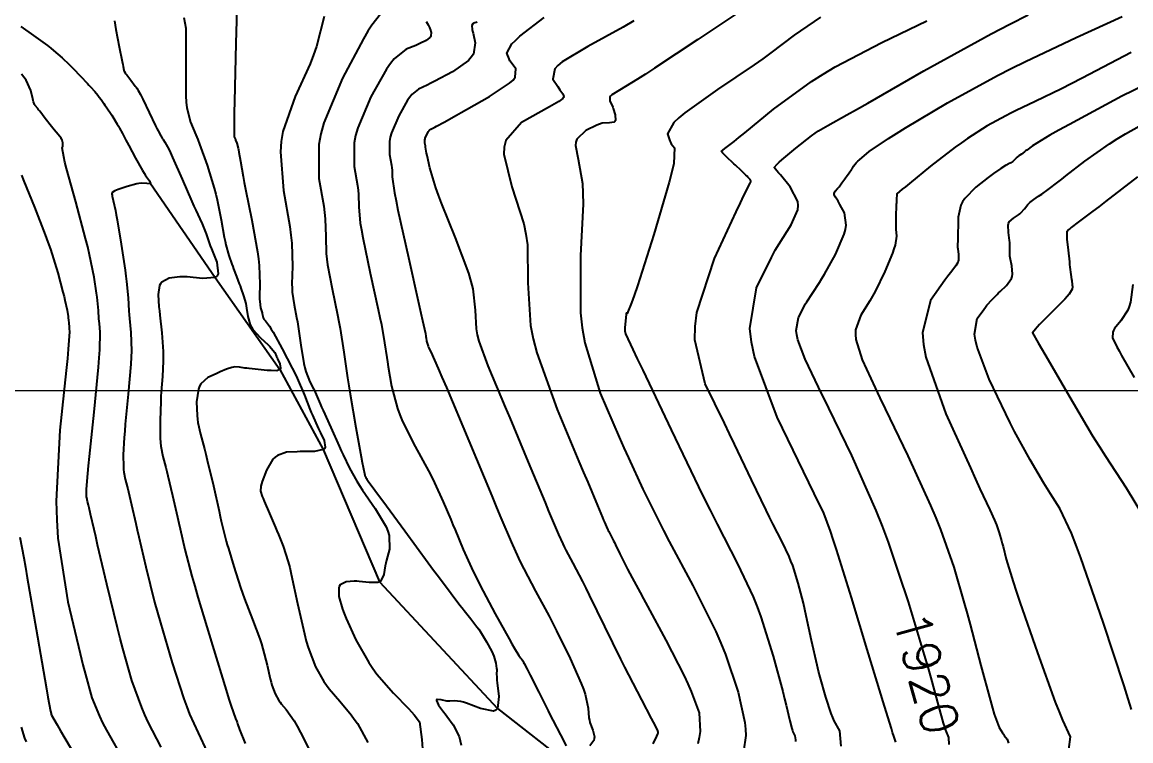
# Model space of a CAD drawing. Header units: metres. Extents: x 837475 to 838479, y 1189012 to 1191015.
# Drawn here: x 838137.1 to 838252.5, y 1189577.4 to 1189652.2 of the extents above; entities that cross this region are included whole.
import ezdxf

# ---------------------------------------------------------------- set-up
doc = ezdxf.new("R2010")
doc.units = ezdxf.units.M
doc.header["$LTSCALE"] = 0.3
doc.layers.add('COORD', color=7, linetype='Continuous', lineweight=20)
for name, color, linetype in [('COTAS 10', 1, 'Continuous'), ('COTAS INT', 252, 'Continuous'), ('DRENAJE', 5, 'Continuous')]:
    doc.layers.add(name, color=color, linetype=linetype)
doc.styles.get("Standard").update_dxf_attribs({"font": 'simplex.shx'})

msp = doc.modelspace()

# ---------------------------------------------------------------- linework, layer by layer
at = {"layer": 'COORD'}
msp.add_line((837476.51, 1189613.87), (838476.51, 1189613.87), dxfattribs=at)
at = {"layer": 'COTAS 10'}
for points in [[(838168.57, 1189652.78), (838167.77, 1189649.68), (838167.46, 1189648.79), (838167.11, 1189647.88), (838165.55, 1189644.48), (838164.27, 1189640.84), (838164.09, 1189639.79), (838164, 1189638.71), (838164.33, 1189634.67), (838164.99, 1189630.93), (838165.1, 1189630.04), (838165.19, 1189629.22), (838165.26, 1189626.79), (838165.21, 1189624.97), (838165.22, 1189624.52), (838165.24, 1189624.1), (838165.43, 1189622.8), (838165.69, 1189621.46), (838165.77, 1189621.02), (838165.84, 1189620.54), (838166.13, 1189618.58), (838166.46, 1189616.67), (838166.56, 1189616.24), (838166.66, 1189615.85), (838167.07, 1189614.77), (838167.46, 1189614.04), (838167.55, 1189613.87), (838167.62, 1189613.71), (838167.84, 1189613.22), (838168.15, 1189612.48), (838168.29, 1189612.15), (838168.46, 1189611.78), (838169.24, 1189610.01), (838170.11, 1189608.08), (838170.33, 1189607.61), (838170.53, 1189607.17), (838171.2, 1189605.8), (838171.97, 1189604.43), (838172.25, 1189603.99), (838172.55, 1189603.52), (838173.87, 1189601.61), (838175, 1189599.7), (838175.19, 1189599.22), (838175.32, 1189598.78), (838175.34, 1189597.37), (838175.05, 1189596.21), (838174.98, 1189595.92), (838174.92, 1189595.63), (838174.77, 1189594.71), (838174.47, 1189594.08), (838174.32, 1189593.97), (838174.14, 1189593.9), (838173.24, 1189593.89), (838172.21, 1189594.01), (838171.95, 1189594.02), (838171.69, 1189594.03), (838170.84, 1189593.95), (838170.23, 1189593.64), (838170.13, 1189593.49), (838170.07, 1189593.31), (838170.07, 1189592.45), (838170.47, 1189591.13), (838170.65, 1189590.67), (838170.86, 1189590.16), (838171.86, 1189587.94), (838173.19, 1189585.57), (838173.61, 1189584.95), (838174.04, 1189584.36), (838175.78, 1189582.37), (838177.33, 1189580.78), (838177.65, 1189580.44), (838177.91, 1189580.14), (838178.47, 1189579.39), (838178.71, 1189577.56), (838178.78, 1189576.58)], [(838233.61, 1189577.04), (838233.57, 1189577.75), (838233.24, 1189578.53), (838233.14, 1189578.86), (838233.02, 1189579.25), (838232.53, 1189581.04), (838231.72, 1189583.99), (838231.4, 1189585.1), (838231.04, 1189586.34), (838229.37, 1189591.87), (838228.4, 1189594.76), (838227.28, 1189598.08), (838226.65, 1189599.75), (838226, 1189601.39), (838223.45, 1189607.12), (838221.06, 1189612.04), (838220.01, 1189614.21), (838218.61, 1189617.12), (838217.83, 1189619.16), (838217.73, 1189619.65), (838217.68, 1189620.1), (838217.9, 1189621.48), (838218.46, 1189622.56), (838218.61, 1189622.84), (838218.77, 1189623.11), (838219.37, 1189624), (838220.1, 1189625.11), (838220.35, 1189625.53), (838220.62, 1189625.99), (838221.76, 1189628.04), (838222.67, 1189630.14), (838222.8, 1189630.63), (838222.88, 1189631.07), (838222.7, 1189632.36), (838222.23, 1189633.23), (838222.12, 1189633.42), (838222.03, 1189633.58), (838221.75, 1189633.99), (838221.61, 1189634.23), (838221.61, 1189634.3), (838221.61, 1189634.37), (838221.74, 1189634.6), (838221.98, 1189634.88), (838222.05, 1189634.97), (838222.13, 1189635.07), (838222.42, 1189635.48), (838222.73, 1189635.91), (838222.82, 1189636.02), (838222.9, 1189636.14), (838223.2, 1189636.52), (838223.44, 1189636.86), (838223.49, 1189636.94), (838223.54, 1189637.01), (838223.64, 1189637.23), (838223.92, 1189637.57), (838224.08, 1189637.72), (838224.28, 1189637.89), (838225.28, 1189638.73), (838227.28, 1189640.11), (838228.11, 1189640.63), (838229.05, 1189641.21), (838233.43, 1189643.79), (838238.61, 1189646.64), (838240.06, 1189647.39), (838241.52, 1189648.12), (838246.82, 1189650.61), (838251.61, 1189652.78)], [(838200.77, 1189652.33), (838199.66, 1189651.68), (838195.98, 1189649.66), (838193.33, 1189648.08), (838192.88, 1189647.7), (838192.55, 1189647.35), (838192.34, 1189646.28), (838192.86, 1189645.5), (838192.98, 1189645.32), (838193.09, 1189645.17), (838193.41, 1189644.75), (838193.5, 1189644.45), (838193.46, 1189644.36), (838193.4, 1189644.27), (838192.96, 1189643.94), (838192, 1189643.39), (838189.09, 1189641.75), (838187.47, 1189639.89), (838187.3, 1189639.21), (838187.25, 1189638.45), (838188.09, 1189635.08), (838189.34, 1189631.21), (838189.55, 1189630.13), (838189.7, 1189629.04), (838189.76, 1189625.08), (838190.03, 1189620.64), (838190.31, 1189619.24), (838190.68, 1189617.78), (838192.79, 1189611.89), (838195.07, 1189606.49), (838195.56, 1189605.33), (838195.99, 1189604.32), (838197.01, 1189601.89), (838197.53, 1189600.65), (838197.64, 1189600.39), (838197.73, 1189600.17), (838197.94, 1189599.68), (838198.07, 1189599.39), (838198.12, 1189599.29), (838198.17, 1189599.2), (838198.38, 1189598.8), (838198.67, 1189598.24), (838198.77, 1189598.04), (838198.88, 1189597.82), (838199.34, 1189596.87), (838199.85, 1189595.83), (838199.99, 1189595.56), (838200.12, 1189595.29), (838200.61, 1189594.37), (838201.43, 1189592.84), (838201.79, 1189592.18), (838202.19, 1189591.43), (838204.1, 1189587.9), (838206.01, 1189584.2), (838206.41, 1189583.34), (838206.76, 1189582.56), (838207.58, 1189580.35), (838207.69, 1189578.38), (838207.59, 1189577.75), (838207.44, 1189577.09)], [(838151.6, 1189576.76), (838150.23, 1189579.37), (838149.89, 1189580.12), (838149.57, 1189580.88), (838148.56, 1189583.71), (838147.62, 1189587.01), (838147.34, 1189588.07), (838147.05, 1189589.18), (838145.95, 1189593.71), (838144.99, 1189597.82), (838144.79, 1189598.67), (838144.62, 1189599.4), (838144.26, 1189600.99), (838144.1, 1189601.66), (838144.06, 1189601.81), (838144.03, 1189601.95), (838143.92, 1189602.33), (838143.86, 1189602.7), (838143.84, 1189602.82), (838143.84, 1189602.97), (838143.83, 1189603.59), (838143.96, 1189605.24), (838144.03, 1189606.04), (838144.13, 1189606.99), (838144.62, 1189611.62), (838145.08, 1189616.29), (838145.16, 1189617.26), (838145.22, 1189618.1), (838145.26, 1189619.94), (838145.17, 1189620.85), (838145.14, 1189621.09), (838145.12, 1189621.34), (838145.07, 1189622.2), (838144.97, 1189623.24), (838144.93, 1189623.6), (838144.88, 1189623.99), (838144.62, 1189625.66), (838144.15, 1189627.99), (838143.95, 1189628.81), (838143.73, 1189629.7), (838142.71, 1189633.5), (838141.76, 1189636.97), (838141.59, 1189637.64), (838141.46, 1189638.19), (838141.29, 1189639.12), (838141.36, 1189639.28), (838141.37, 1189639.33), (838141.38, 1189639.39), (838141.38, 1189639.64), (838141.29, 1189639.93), (838141.24, 1189640.02), (838141.19, 1189640.12), (838140.89, 1189640.5), (838140.47, 1189641), (838140.33, 1189641.17), (838140.18, 1189641.36), (838139.54, 1189642.18), (838138.97, 1189642.93), (838138.85, 1189643.08), (838138.76, 1189643.21), (838138.5, 1189643.53), (838138.47, 1189643.57), (838138.42, 1189643.65), (838138.33, 1189643.92), (838138.29, 1189644.06), (838138.25, 1189644.23), (838138.04, 1189645.08), (838137.55, 1189646.17), (838137.32, 1189646.48), (838137.06, 1189646.8)], [(838252.69, 1189624.92), (838252.46, 1189623.05), (838252.34, 1189622.62), (838252.2, 1189622.23), (838251.47, 1189621.11), (838250.8, 1189620.31), (838250.69, 1189620.12), (838250.61, 1189619.93), (838250.58, 1189619.36), (838251.05, 1189618.42), (838251.27, 1189618.01), (838251.54, 1189617.53), (838252.85, 1189615.24)]]:
    msp.add_lwpolyline(points, dxfattribs=at)
at = {"layer": 'COTAS INT'}
for points in [[(838159.55, 1189655.99), (838159.38, 1189649.99), (838159.22, 1189643.96), (838159.2, 1189642.79), (838159.19, 1189641.85), (838159.21, 1189640.26), (838159.29, 1189640.07), (838159.32, 1189640), (838159.34, 1189639.93), (838159.46, 1189639.6), (838159.6, 1189639.09), (838159.64, 1189638.9), (838159.68, 1189638.69), (838159.84, 1189637.74), (838160.12, 1189636.14), (838160.24, 1189635.51), (838160.38, 1189634.81), (838161.02, 1189631.6), (838161.61, 1189628.31), (838161.72, 1189627.56), (838161.8, 1189626.87), (838161.87, 1189624.95), (838161.83, 1189623.66), (838161.83, 1189623.38), (838161.85, 1189623.13), (838161.95, 1189622.47), (838162.08, 1189622.06), (838162.1, 1189621.97), (838162.12, 1189621.88), (838162.17, 1189621.62), (838162.22, 1189621.42), (838162.26, 1189621.37), (838162.29, 1189621.31), (838162.47, 1189621.12), (838162.87, 1189620.56), (838163.04, 1189620.27), (838163.24, 1189619.93), (838164.2, 1189618.21), (838165.24, 1189616.21), (838165.5, 1189615.68), (838165.74, 1189615.16), (838166.5, 1189613.4), (838167.08, 1189611.93), (838167.22, 1189611.6), (838167.34, 1189611.3), (838167.68, 1189610.5), (838167.97, 1189609.87), (838168.06, 1189609.67), (838168.16, 1189609.47), (838168.56, 1189608.66), (838168.67, 1189607.96), (838168.58, 1189607.82), (838168.45, 1189607.72), (838167.56, 1189607.54), (838166.38, 1189607.52), (838166.06, 1189607.51), (838165.75, 1189607.5), (838164.65, 1189607.45), (838163.69, 1189607.12), (838163.45, 1189606.94), (838163.23, 1189606.72), (838162.57, 1189605.59), (838162.12, 1189604.41), (838162.04, 1189604.15), (838161.98, 1189603.93), (838161.92, 1189603.41), (838162.11, 1189602.86), (838162.2, 1189602.63), (838162.31, 1189602.36), (838162.86, 1189601.08), (838163.49, 1189599.63), (838163.65, 1189599.26), (838163.8, 1189598.89), (838164.3, 1189597.67), (838164.82, 1189596.06), (838164.97, 1189595.45), (838165.14, 1189594.76), (838165.79, 1189591.7), (838166.5, 1189588.54), (838166.7, 1189587.8), (838166.91, 1189587.12), (838167.66, 1189585.13), (838168.52, 1189583.6), (838168.79, 1189583.2), (838169.07, 1189582.82), (838170.2, 1189581.53), (838171.38, 1189580.14), (838171.69, 1189579.69), (838172.01, 1189579.21), (838173.1, 1189577.23)], [(838153.97, 1189652.69), (838154.15, 1189651.58), (838154.17, 1189651.06), (838154.18, 1189650.46), (838154.15, 1189647.55), (838154.17, 1189644.54), (838154.21, 1189643.88), (838154.28, 1189643.29), (838154.66, 1189641.78), (838155.22, 1189640.47), (838155.41, 1189640), (838155.6, 1189639.5), (838156.38, 1189637.31), (838157.12, 1189634.93), (838157.29, 1189634.31), (838157.44, 1189633.7), (838157.85, 1189631.62), (838158.16, 1189629.84), (838158.25, 1189629.42), (838158.33, 1189629.04), (838158.64, 1189627.91), (838158.95, 1189627.01), (838159.04, 1189626.78), (838159.12, 1189626.54), (838159.43, 1189625.74), (838159.73, 1189624.97), (838159.81, 1189624.75), (838159.89, 1189624.53), (838160.16, 1189623.73), (838160.4, 1189622.92), (838160.45, 1189622.68), (838160.49, 1189622.45), (838160.6, 1189621.57), (838160.85, 1189620.69), (838160.98, 1189620.45), (838161.14, 1189620.21), (838161.93, 1189619.36), (838162.74, 1189618.61), (838162.91, 1189618.44), (838163.06, 1189618.28), (838163.41, 1189617.82), (838163.61, 1189617.42), (838163.66, 1189617.3), (838163.72, 1189617.17), (838163.94, 1189616.66), (838164.02, 1189616.21), (838164, 1189616.13), (838163.95, 1189616.05), (838163.63, 1189615.93), (838163.05, 1189615.94), (838162.85, 1189615.95), (838162.63, 1189615.97), (838161.69, 1189616.05), (838160.74, 1189616.16), (838160.52, 1189616.19), (838160.32, 1189616.21), (838159.74, 1189616.31), (838159.25, 1189616.33), (838159.11, 1189616.31), (838158.96, 1189616.28), (838158.38, 1189616.1), (838157.72, 1189615.81), (838157.52, 1189615.71), (838157.31, 1189615.61), (838156.47, 1189615.21), (838155.74, 1189614.56), (838155.6, 1189614.31), (838155.48, 1189614.02), (838155.29, 1189612.71), (838155.33, 1189611.26), (838155.37, 1189610.89), (838155.42, 1189610.53), (838155.7, 1189609.32), (838156.11, 1189607.81), (838156.25, 1189607.25), (838156.4, 1189606.64), (838157.03, 1189603.94), (838157.62, 1189601.33), (838157.74, 1189600.77), (838157.85, 1189600.29), (838158.11, 1189599.16), (838158.37, 1189598.2), (838158.47, 1189597.83), (838158.59, 1189597.42), (838159.16, 1189595.55), (838159.86, 1189593.39), (838160.07, 1189592.8), (838160.28, 1189592.2), (838161.11, 1189590.06), (838161.87, 1189588.02), (838162.04, 1189587.5), (838162.19, 1189586.99), (838162.62, 1189585.29), (838162.94, 1189583.86), (838163.03, 1189583.53), (838163.12, 1189583.22), (838163.46, 1189582.32), (838163.85, 1189581.63), (838163.97, 1189581.45), (838164.1, 1189581.27), (838164.61, 1189580.69), (838165.42, 1189579.5), (838165.74, 1189578.94), (838166.1, 1189578.28), (838167.73, 1189575.08)], [(838174.43, 1189653.04), (838173.51, 1189651.9), (838173.11, 1189651.25), (838172.65, 1189650.46), (838170.47, 1189646.39), (838168.53, 1189641.74), (838168.21, 1189640.58), (838167.99, 1189639.47), (838168.01, 1189635.92), (838168.51, 1189633.05), (838168.6, 1189632.38), (838168.67, 1189631.75), (838168.72, 1189629.9), (838168.76, 1189628.13), (838168.82, 1189627.55), (838168.91, 1189626.95), (838169.39, 1189624.44), (838169.95, 1189621.75), (838170.09, 1189621.03), (838170.22, 1189620.32), (838170.6, 1189617.85), (838171, 1189615.18), (838171.13, 1189614.35), (838171.27, 1189613.48), (838171.86, 1189610.01), (838172.4, 1189606.98), (838172.51, 1189606.39), (838172.6, 1189605.91), (838172.78, 1189605.06), (838172.84, 1189604.94), (838172.85, 1189604.91), (838172.86, 1189604.88), (838172.89, 1189604.82), (838172.95, 1189604.73), (838172.97, 1189604.7), (838173, 1189604.65), (838173.15, 1189604.45), (838173.84, 1189603.5), (838174.21, 1189602.99), (838174.66, 1189602.38), (838176.95, 1189599.26), (838179.39, 1189595.94), (838179.94, 1189595.19), (838180.44, 1189594.52), (838181.78, 1189592.74), (838182.69, 1189591.55), (838182.92, 1189591.26), (838183.14, 1189590.99), (838183.83, 1189590.12), (838184.46, 1189589.29), (838184.64, 1189589.04), (838184.81, 1189588.77), (838185.46, 1189587.73), (838186, 1189586.71), (838186.11, 1189586.46), (838186.21, 1189586.23), (838186.42, 1189585.5), (838186.49, 1189584.95), (838186.51, 1189584.83), (838186.51, 1189584.72), (838186.5, 1189584.46), (838186.51, 1189583.98), (838186.54, 1189583.74), (838186.57, 1189583.45), (838186.74, 1189582.03), (838186.58, 1189580.79), (838186.41, 1189580.62), (838186.17, 1189580.52), (838184.84, 1189580.77), (838183.38, 1189581.34), (838183.06, 1189581.44), (838182.79, 1189581.51), (838182.1, 1189581.58), (838181.62, 1189581.54), (838181.47, 1189581.55), (838181.32, 1189581.56), (838180.72, 1189581.7), (838180.3, 1189581.73), (838180.25, 1189581.68), (838180.24, 1189581.61), (838180.47, 1189581.14), (838180.98, 1189580.45), (838181.14, 1189580.23), (838181.31, 1189580), (838181.99, 1189579.09), (838182.59, 1189577.86), (838182.71, 1189577.43), (838182.82, 1189576.97)], [(838202.8, 1189577.12), (838203.19, 1189577.91), (838203.28, 1189578.16), (838203.3, 1189578.22), (838203.31, 1189578.28), (838203.28, 1189578.46), (838202.99, 1189579.06), (838202.83, 1189579.37), (838202.63, 1189579.75), (838201.6, 1189581.67), (838200.25, 1189584.27), (838199.84, 1189585.08), (838199.42, 1189585.93), (838197.75, 1189589.33), (838196.18, 1189592.57), (838195.81, 1189593.31), (838195.47, 1189593.99), (838194.47, 1189595.9), (838193.75, 1189597.26), (838193.58, 1189597.59), (838193.42, 1189597.91), (838192.97, 1189598.9), (838192.26, 1189600.58), (838191.95, 1189601.33), (838191.58, 1189602.21), (838189.82, 1189606.43), (838187.9, 1189611.03), (838187.43, 1189612.15), (838186.99, 1189613.2), (838185.62, 1189616.43), (838184.7, 1189619.02), (838184.53, 1189619.67), (838184.41, 1189620.28), (838184.29, 1189622.24), (838184.06, 1189624.45), (838183.87, 1189625.23), (838183.62, 1189626.08), (838182.24, 1189629.75), (838180.76, 1189633.38), (838180.45, 1189634.21), (838180.18, 1189634.96), (838179.55, 1189637.03), (838179.26, 1189638.32), (838179.21, 1189638.58), (838179.16, 1189638.79), (838179.1, 1189639.19), (838179.1, 1189639.34), (838179.09, 1189639.39), (838179.08, 1189639.45), (838179.04, 1189639.68), (838179.04, 1189639.96), (838179.06, 1189640.05), (838179.08, 1189640.14), (838179.24, 1189640.51), (838179.43, 1189640.84), (838179.48, 1189640.91), (838179.52, 1189640.96), (838179.67, 1189641.08), (838179.95, 1189641.22), (838180.09, 1189641.29), (838180.25, 1189641.38), (838181.04, 1189641.81), (838182.34, 1189642.53), (838182.83, 1189642.8), (838183.37, 1189643.11), (838185.77, 1189644.46), (838187.86, 1189645.85), (838188.21, 1189646.17), (838188.45, 1189646.47), (838188.51, 1189647.33), (838188, 1189648), (838187.89, 1189648.19), (838187.8, 1189648.37), (838187.57, 1189648.99), (838188.09, 1189649.93), (838188.46, 1189650.31), (838188.93, 1189650.74), (838191.46, 1189652.7)], [(838212.11, 1189653.53), (838207.43, 1189650.39), (838202.94, 1189647.4), (838201.99, 1189646.79), (838201.17, 1189646.26), (838199.29, 1189645.14), (838198.5, 1189644.64), (838198.37, 1189644.51), (838198.28, 1189644.39), (838198.28, 1189643.97), (838198.52, 1189643.52), (838198.58, 1189643.37), (838198.64, 1189643.21), (838198.84, 1189642.55), (838198.87, 1189641.98), (838198.82, 1189641.88), (838198.74, 1189641.8), (838198.25, 1189641.74), (838197.48, 1189641.68), (838197.22, 1189641.6), (838196.94, 1189641.5), (838195.77, 1189640.93), (838194.86, 1189640.03), (838194.75, 1189639.72), (838194.7, 1189639.38), (838194.99, 1189637.93), (838195.45, 1189635.42), (838195.49, 1189634.4), (838195.5, 1189633.25), (838195.23, 1189627.93), (838195.23, 1189621.96), (838195.42, 1189620.39), (838195.68, 1189618.85), (838197.29, 1189613.61), (838199.26, 1189609.03), (838199.75, 1189607.92), (838200.22, 1189606.86), (838201.72, 1189603.61), (838203.34, 1189600.35), (838203.88, 1189599.29), (838204.46, 1189598.17), (838206.92, 1189593.57), (838209.3, 1189588.8), (838209.84, 1189587.58), (838210.33, 1189586.4), (838211.65, 1189582.49), (838212.33, 1189579.33), (838212.41, 1189578.62), (838212.44, 1189577.99), (838212.18, 1189576.3)], [(838220.21, 1189652.71), (838217.46, 1189650.86), (838215.03, 1189649), (838214.2, 1189648.4), (838213.3, 1189647.77), (838209.48, 1189645.19), (838206.09, 1189642.77), (838205.46, 1189642.24), (838204.96, 1189641.77), (838204.28, 1189640.58), (838204.52, 1189639.87), (838204.59, 1189639.7), (838204.68, 1189639.55), (838205.03, 1189639.11), (838204.93, 1189637.51), (838204.73, 1189636.63), (838204.46, 1189635.55), (838202.85, 1189630.09), (838201.15, 1189624.76), (838200.82, 1189623.76), (838200.55, 1189622.98), (838200.09, 1189621.9), (838200.02, 1189621.95), (838200, 1189621.89), (838199.98, 1189621.78), (838199.91, 1189621.13), (838199.86, 1189620.39), (838199.86, 1189620.23), (838199.86, 1189620.09), (838199.91, 1189619.78), (838200.68, 1189618.15), (838201.14, 1189617.18), (838201.71, 1189615.98), (838204.66, 1189609.78), (838207.94, 1189602.99), (838208.72, 1189601.41), (838209.44, 1189599.96), (838211.57, 1189595.85), (838213.2, 1189592.4), (838213.62, 1189591.37), (838214.01, 1189590.31), (838215.29, 1189586.22), (838216.27, 1189582.57), (838216.47, 1189581.8), (838216.64, 1189581.12), (838217.03, 1189579.51), (838217.23, 1189578.69), (838217.28, 1189578.51), (838217.33, 1189578.35), (838217.52, 1189577.94), (838217.6, 1189577.51), (838217.59, 1189577.34)], [(838228.04, 1189577.29), (838227.83, 1189577.91), (838227.71, 1189578.27), (838227.58, 1189578.71), (838226.87, 1189581.02), (838225.06, 1189586.94), (838223.42, 1189592.33), (838221.86, 1189597.33), (838221.53, 1189598.36), (838221.24, 1189599.24), (838220.54, 1189601.11), (838219.54, 1189603.17), (838215.7, 1189611.11), (838213.32, 1189617.41), (838213.01, 1189618.92), (838212.85, 1189620.32), (838213.54, 1189624.55), (838215.1, 1189627.72), (838215.5, 1189628.47), (838215.89, 1189629.15), (838217.16, 1189631.12), (838217.85, 1189632.69), (838217.88, 1189633.12), (838217.83, 1189633.55), (838217.05, 1189635.07), (838216.03, 1189636.3), (838215.83, 1189636.54), (838215.66, 1189636.73), (838215.37, 1189637.08), (838215.68, 1189637.42), (838215.9, 1189637.62), (838216.17, 1189637.86), (838217.64, 1189639.08), (838219.27, 1189640.37), (838219.65, 1189640.64), (838219.99, 1189640.88), (838220.96, 1189641.46), (838222.95, 1189642.55), (838223.94, 1189643.11), (838225.12, 1189643.78), (838230.96, 1189647.13), (838237.97, 1189651), (838239.89, 1189652), (838241.8, 1189652.97)], [(838136.99, 1189651.76), (838138.32, 1189650.81), (838139.76, 1189649.76), (838140.1, 1189649.5), (838140.4, 1189649.26), (838141.29, 1189648.49), (838142.02, 1189647.78), (838142.44, 1189647.37), (838143.21, 1189646.57), (838143.92, 1189645.83), (838144.08, 1189645.65), (838144.24, 1189645.48), (838144.68, 1189644.98), (838145, 1189644.59), (838145.08, 1189644.5), (838145.15, 1189644.41), (838145.37, 1189644.14), (838145.64, 1189643.74), (838145.75, 1189643.57), (838145.88, 1189643.39), (838146.45, 1189642.51), (838147.03, 1189641.59), (838147.16, 1189641.38), (838147.27, 1189641.18), (838147.58, 1189640.6), (838147.93, 1189639.93), (838148.07, 1189639.67), (838148.22, 1189639.38), (838148.94, 1189638.06), (838149.67, 1189636.76), (838149.83, 1189636.49), (838149.98, 1189636.25), (838150.37, 1189635.68), (838150.5, 1189635.43), (838150.48, 1189635.4), (838150.44, 1189635.38), (838150.11, 1189635.42), (838149.5, 1189635.46), (838149.29, 1189635.43), (838149.06, 1189635.39), (838148.05, 1189635.11), (838147.12, 1189634.78), (838146.94, 1189634.71), (838146.79, 1189634.64), (838146.51, 1189634.48), (838146.48, 1189634.29), (838146.49, 1189634.21), (838146.5, 1189634.11), (838146.61, 1189633.64), (838146.83, 1189632.6), (838146.92, 1189632.15), (838147.01, 1189631.62), (838147.43, 1189629.09), (838147.84, 1189626.41), (838147.92, 1189625.78), (838147.99, 1189625.21), (838148.15, 1189623.53), (838148.24, 1189622.15), (838148.27, 1189621.76), (838148.31, 1189621.36), (838148.45, 1189619.9), (838148.51, 1189618.01), (838148.49, 1189617.34), (838148.45, 1189616.62), (838148.18, 1189613.48), (838147.86, 1189610.36), (838147.8, 1189609.64), (838147.75, 1189608.99), (838147.66, 1189607.17), (838147.67, 1189605.93), (838147.69, 1189605.65), (838147.71, 1189605.39), (838147.85, 1189604.66), (838148.06, 1189603.9), (838148.13, 1189603.63), (838148.2, 1189603.32), (838148.52, 1189601.97), (838148.96, 1189600.04), (838149.11, 1189599.37), (838149.28, 1189598.65), (838150.01, 1189595.53), (838150.92, 1189591.86), (838151.21, 1189590.79), (838151.52, 1189589.69), (838152.74, 1189585.53), (838153.96, 1189581.78), (838154.27, 1189580.94), (838154.56, 1189580.2), (838155.46, 1189578.25), (838156.38, 1189576.24)], [(838146.75, 1189652.33), (838146.82, 1189651.89), (838146.89, 1189651.44), (838147.23, 1189649.64), (838147.54, 1189648.11), (838147.6, 1189647.81), (838147.65, 1189647.58), (838147.72, 1189647.19), (838147.73, 1189647.16), (838147.73, 1189647.16), (838147.73, 1189647.15), (838147.74, 1189647.11), (838147.86, 1189646.94), (838147.93, 1189646.84), (838148.01, 1189646.73), (838148.44, 1189646.15), (838148.89, 1189645.55), (838148.98, 1189645.43), (838149.06, 1189645.32), (838149.22, 1189645.09), (838149.43, 1189644.67), (838149.55, 1189644.45), (838149.68, 1189644.18), (838150.34, 1189642.81), (838151.02, 1189641.41), (838151.16, 1189641.13), (838151.28, 1189640.88), (838151.55, 1189640.36), (838151.7, 1189640.12), (838151.74, 1189640.05), (838151.79, 1189639.98), (838151.99, 1189639.73), (838152.4, 1189638.97), (838152.58, 1189638.59), (838152.78, 1189638.13), (838153.79, 1189635.85), (838154.79, 1189633.53), (838155.01, 1189633.05), (838155.19, 1189632.64), (838155.63, 1189631.72), (838155.88, 1189631.2), (838155.95, 1189631.03), (838156.02, 1189630.86), (838156.27, 1189630.16), (838156.6, 1189629.25), (838156.71, 1189628.94), (838156.84, 1189628.61), (838157.39, 1189627.21), (838157.54, 1189626), (838157.41, 1189625.8), (838157.22, 1189625.64), (838155.91, 1189625.53), (838154.29, 1189625.69), (838153.9, 1189625.7), (838153.54, 1189625.69), (838152.42, 1189625.56), (838151.67, 1189625.16), (838151.53, 1189624.99), (838151.42, 1189624.8), (838151.28, 1189623.87), (838151.37, 1189622.59), (838151.41, 1189622.17), (838151.45, 1189621.72), (838151.65, 1189619.86), (838151.8, 1189617.92), (838151.82, 1189617.42), (838151.82, 1189616.94), (838151.74, 1189615.34), (838151.6, 1189613.73), (838151.57, 1189613.25), (838151.55, 1189612.74), (838151.49, 1189610.76), (838151.51, 1189608.9), (838151.53, 1189608.47), (838151.57, 1189608.08), (838151.77, 1189606.99), (838152.08, 1189605.85), (838152.19, 1189605.44), (838152.3, 1189604.98), (838152.77, 1189602.95), (838153.29, 1189600.69), (838153.43, 1189600.07), (838153.57, 1189599.47), (838154.06, 1189597.34), (838154.8, 1189594.54), (838155.09, 1189593.51), (838155.42, 1189592.37), (838156.93, 1189587.34), (838158.36, 1189582.68), (838158.65, 1189581.77), (838158.88, 1189581.03), (838159.33, 1189579.74), (838159.46, 1189579.44), (838159.5, 1189579.32), (838159.55, 1189579.19), (838159.74, 1189578.6), (838160.35, 1189577.14)], [(838179.17, 1189652.27), (838179.37, 1189651.92), (838179.52, 1189651.64), (838179.56, 1189651.55), (838179.59, 1189651.46), (838179.7, 1189651.12), (838179.67, 1189650.77), (838179.62, 1189650.68), (838179.55, 1189650.59), (838179.16, 1189650.29), (838178.53, 1189649.99), (838178.31, 1189649.89), (838178.08, 1189649.79), (838177.09, 1189649.4), (838175.85, 1189648.38), (838175.46, 1189647.89), (838175.05, 1189647.31), (838173.4, 1189644.43), (838172.05, 1189641.21), (838171.83, 1189640.4), (838171.67, 1189639.63), (838171.69, 1189637.17), (838172.04, 1189635.19), (838172.1, 1189634.72), (838172.14, 1189634.28), (838172.18, 1189632.99), (838172.32, 1189631.29), (838172.43, 1189630.59), (838172.57, 1189629.79), (838173.35, 1189626.08), (838174.19, 1189622.31), (838174.36, 1189621.48), (838174.51, 1189620.74), (838174.85, 1189618.82), (838175.07, 1189617.32), (838175.14, 1189616.85), (838175.22, 1189616.35), (838175.57, 1189614.31), (838176.19, 1189612.01), (838176.44, 1189611.34), (838176.72, 1189610.65), (838178.03, 1189608.03), (838179.42, 1189605.5), (838179.75, 1189604.87), (838180.05, 1189604.26), (838180.95, 1189602.29), (838181.73, 1189600.44), (838181.95, 1189599.91), (838182.18, 1189599.36), (838183.03, 1189597.33), (838184.08, 1189595.03), (838184.43, 1189594.32), (838184.8, 1189593.58), (838186.36, 1189590.63), (838187.8, 1189588.05), (838188.09, 1189587.53), (838188.33, 1189587.1), (838188.83, 1189586.29), (838189, 1189586.07), (838189.04, 1189586.02), (838189.07, 1189585.98), (838189.16, 1189585.85), (838189.23, 1189585.73), (838189.25, 1189585.69), (838189.28, 1189585.65), (838189.38, 1189585.47), (838189.68, 1189584.89), (838189.83, 1189584.6), (838190.01, 1189584.25), (838190.88, 1189582.5), (838191.87, 1189580.53), (838192.12, 1189580.03), (838192.36, 1189579.56), (838193.14, 1189578.06), (838193.74, 1189576.9)], [(838184.47, 1189652.21), (838184.13, 1189652.11), (838184.07, 1189652.07), (838184.02, 1189652.03), (838183.92, 1189651.85), (838183.97, 1189651.44), (838184, 1189651.26), (838184.05, 1189651.05), (838184.28, 1189650.06), (838184.09, 1189648.87), (838183.87, 1189648.55), (838183.57, 1189648.22), (838181.9, 1189647.04), (838180.06, 1189646.05), (838179.65, 1189645.84), (838179.29, 1189645.66), (838178.38, 1189645.24), (838177.69, 1189644.67), (838177.47, 1189644.4), (838177.24, 1189644.07), (838176.32, 1189642.47), (838175.56, 1189640.67), (838175.44, 1189640.22), (838175.36, 1189639.79), (838175.36, 1189638.42), (838175.56, 1189637.32), (838175.59, 1189637.05), (838175.62, 1189636.81), (838175.64, 1189636.09), (838175.87, 1189634.45), (838176.04, 1189633.62), (838176.24, 1189632.63), (838177.32, 1189627.72), (838178.41, 1189622.87), (838178.63, 1189621.92), (838178.8, 1189621.15), (838179.09, 1189619.79), (838179.13, 1189619.53), (838179.14, 1189619.44), (838179.16, 1189619.35), (838179.22, 1189618.99), (838179.33, 1189618.59), (838179.37, 1189618.47), (838179.42, 1189618.34), (838179.65, 1189617.88), (838180.42, 1189616.17), (838180.81, 1189615.26), (838181.28, 1189614.17), (838183.6, 1189608.64), (838185.99, 1189602.91), (838186.5, 1189601.69), (838186.95, 1189600.63), (838188, 1189598.11), (838188.77, 1189596.43), (838189.04, 1189595.89), (838189.33, 1189595.32), (838190.56, 1189593), (838191.96, 1189590.39), (838192.35, 1189589.63), (838192.74, 1189588.86), (838194.16, 1189585.98), (838195.31, 1189583.38), (838195.53, 1189582.8), (838195.71, 1189582.27), (838196.02, 1189580.83), (838196.11, 1189579.83), (838196.16, 1189579.58), (838196.22, 1189579.34), (838196.51, 1189578.53), (838196.68, 1189577.83), (838196.66, 1189577.65), (838196.61, 1189577.47), (838196.19, 1189576.9)], [(838222.35, 1189576.86), (838222.21, 1189578.46), (838221.64, 1189579.5), (838221.48, 1189579.86), (838221.33, 1189580.25), (838220.75, 1189581.96), (838220.17, 1189584.03), (838220, 1189584.66), (838219.85, 1189585.31), (838219.28, 1189587.87), (838218.72, 1189590.44), (838218.57, 1189591.09), (838218.42, 1189591.73), (838217.89, 1189593.81), (838217.31, 1189595.65), (838217.13, 1189596.12), (838216.95, 1189596.59), (838216.21, 1189598.14), (838215.24, 1189600.01), (838214.91, 1189600.68), (838214.55, 1189601.41), (838213.02, 1189604.58), (838211.25, 1189608.29), (838210.73, 1189609.37), (838210.21, 1189610.46), (838208.22, 1189614.58), (838207.12, 1189619.16), (838207.15, 1189620.55), (838207.32, 1189621.99), (838209.17, 1189627.62), (838211.44, 1189632.45), (838211.88, 1189633.39), (838212.24, 1189634.15), (838212.88, 1189635.44), (838212.95, 1189635.6), (838212.95, 1189635.64), (838212.95, 1189635.69), (838212.87, 1189635.84), (838212.65, 1189636.07), (838212.56, 1189636.17), (838212.45, 1189636.27), (838211.94, 1189636.77), (838211.36, 1189637.33), (838211.2, 1189637.47), (838211.05, 1189637.61), (838210.54, 1189638.09), (838210.15, 1189638.47), (838210.07, 1189638.54), (838210.01, 1189638.6), (838209.9, 1189638.74), (838209.95, 1189638.82), (838209.98, 1189638.85), (838210.03, 1189638.89), (838210.26, 1189639.06), (838211.22, 1189639.8), (838211.72, 1189640.21), (838212.32, 1189640.69), (838215.32, 1189643.14), (838219.28, 1189646.03), (838220.48, 1189646.79), (838221.72, 1189647.54), (838226.59, 1189650.08), (838231.27, 1189652.33)], [(838252.53, 1189649.03), (838247.44, 1189646.36), (838246.3, 1189645.78), (838245.27, 1189645.26), (838242.53, 1189643.94), (838240.56, 1189643.01), (838240.02, 1189642.74), (838239.49, 1189642.47), (838237.56, 1189641.41), (838235.49, 1189640.09), (838234.86, 1189639.65), (838234.21, 1189639.18), (838231.65, 1189637.2), (838229.46, 1189635.42), (838229.04, 1189635.08), (838228.7, 1189634.81), (838228.16, 1189634.35), (838228.15, 1189634.26), (838228.14, 1189634.21), (838228.14, 1189634.16), (838228.12, 1189633.88), (838228.1, 1189633.41), (838228.09, 1189633.23), (838228.09, 1189633.02), (838228.06, 1189632.11), (838228.05, 1189631.13), (838228.06, 1189630.89), (838228.06, 1189630.66), (838228.11, 1189629.93), (838227.97, 1189628.98), (838227.85, 1189628.6), (838227.7, 1189628.18), (838226.9, 1189626.25), (838225.9, 1189624.19), (838225.63, 1189623.69), (838225.35, 1189623.21), (838224.4, 1189621.7), (838223.85, 1189620.18), (838223.84, 1189619.69), (838223.88, 1189619.18), (838224.53, 1189617.07), (838225.89, 1189614.14), (838226.38, 1189613.11), (838226.92, 1189611.97), (838229.28, 1189607.07), (838231.65, 1189601.92), (838232.19, 1189600.64), (838232.69, 1189599.41), (838234.08, 1189595.48), (838235.17, 1189591.76), (838235.48, 1189590.67), (838235.78, 1189589.54), (838236.9, 1189585.27), (838237.88, 1189581.58), (838238.09, 1189580.82), (838238.29, 1189580.18), (838238.81, 1189578.82), (838239.15, 1189578.26), (838239.24, 1189578.12), (838239.33, 1189577.99), (838239.62, 1189577.59), (838239.76, 1189577.19)], [(838257.77, 1189647.53), (838251.55, 1189644.49), (838246.1, 1189641.56), (838245, 1189640.96), (838244.08, 1189640.44), (838242.25, 1189639.34), (838241.67, 1189638.89), (838241.54, 1189638.8), (838241.43, 1189638.71), (838241.13, 1189638.48), (838240.94, 1189638.35), (838240.89, 1189638.31), (838240.84, 1189638.28), (838240.7, 1189638.19), (838240.58, 1189638.09), (838240.55, 1189638.06), (838240.52, 1189638.03), (838240.42, 1189637.9), (838240.3, 1189637.77), (838240.25, 1189637.73), (838240.21, 1189637.7), (838240, 1189637.58), (838239.7, 1189637.42), (838239.59, 1189637.36), (838239.47, 1189637.29), (838238.96, 1189636.98), (838238.21, 1189636.46), (838237.94, 1189636.26), (838237.65, 1189636.04), (838236.37, 1189635.03), (838235.21, 1189633.84), (838234.99, 1189633.51), (838234.81, 1189633.17), (838234.53, 1189631.92), (838234.52, 1189630.79), (838234.51, 1189630.52), (838234.51, 1189630.28), (838234.48, 1189629.55), (838234.47, 1189628.95), (838234.47, 1189628.79), (838234.48, 1189628.62), (838234.55, 1189628.01), (838234.56, 1189627.45), (838234.54, 1189627.32), (838234.51, 1189627.2), (838234.3, 1189626.85), (838233.72, 1189626.12), (838233.46, 1189625.76), (838233.15, 1189625.34), (838231.65, 1189623.24), (838230.81, 1189619.89), (838230.91, 1189618.67), (838231.16, 1189617.33), (838233.25, 1189611.44), (838235.8, 1189605.82), (838236.33, 1189604.66), (838236.79, 1189603.65), (838237.82, 1189601.44), (838238.3, 1189600.39), (838238.41, 1189600.13), (838238.52, 1189599.88), (838238.8, 1189599.08), (838239.05, 1189598.22), (838239.12, 1189597.94), (838239.21, 1189597.63), (838239.54, 1189596.34), (838240.26, 1189593.97), (838240.58, 1189592.99), (838240.96, 1189591.86), (838242.79, 1189586.58), (838244.64, 1189581.46), (838245.03, 1189580.43), (838245.37, 1189579.56), (838246.17, 1189577.85), (838246, 1189576.51)], [(838252.57, 1189580.69), (838252.22, 1189581.8), (838251.8, 1189583.14), (838249.62, 1189589.75), (838247.31, 1189596.45), (838246.79, 1189597.84), (838246.33, 1189599.02), (838245.12, 1189601.6), (838244.13, 1189603.13), (838243.8, 1189603.66), (838243.46, 1189604.23), (838242.02, 1189606.66), (838240.4, 1189609.61), (838239.95, 1189610.5), (838239.48, 1189611.43), (838237.77, 1189615.07), (838236.51, 1189618.38), (838236.33, 1189619.11), (838236.23, 1189619.75), (838236.49, 1189621.36), (838237.19, 1189622.31), (838237.36, 1189622.54), (838237.53, 1189622.74), (838238.06, 1189623.34), (838238.58, 1189623.86), (838238.73, 1189624.02), (838238.9, 1189624.18), (838239.55, 1189624.81), (838240.07, 1189625.53), (838240.14, 1189625.75), (838240.19, 1189625.97), (838240.13, 1189626.84), (838239.95, 1189627.67), (838239.92, 1189627.86), (838239.9, 1189628.04), (838239.9, 1189628.57), (838239.91, 1189629.1), (838239.9, 1189629.28), (838239.88, 1189629.48), (838239.76, 1189630.3), (838239.74, 1189631.09), (838239.78, 1189631.26), (838239.85, 1189631.42), (838240.28, 1189631.82), (838240.81, 1189632.14), (838240.94, 1189632.24), (838241.06, 1189632.35), (838241.43, 1189632.79), (838241.78, 1189633.23), (838241.88, 1189633.34), (838241.99, 1189633.44), (838242.4, 1189633.76), (838242.9, 1189634.09), (838243.06, 1189634.2), (838243.22, 1189634.31), (838243.88, 1189634.79), (838244.9, 1189635.56), (838245.3, 1189635.86), (838245.74, 1189636.2), (838247.72, 1189637.73), (838250.29, 1189639.54), (838251.09, 1189640.05), (838251.94, 1189640.57), (838255.33, 1189642.48)], [(838137.05, 1189636.27), (838137.31, 1189635.65), (838138.42, 1189632.96), (838139.54, 1189630.07), (838139.81, 1189629.31), (838140.07, 1189628.58), (838140.83, 1189626.12), (838141.38, 1189624.11), (838141.49, 1189623.66), (838141.59, 1189623.26), (838141.81, 1189622.22), (838141.91, 1189621.56), (838141.93, 1189621.41), (838141.95, 1189621.27), (838141.99, 1189620.86), (838142.01, 1189620.52), (838142.03, 1189620.33), (838142.06, 1189619.98), (838141.93, 1189618.19), (838141.84, 1189617.19), (838141.71, 1189615.97), (838141.06, 1189609.76), (838140.68, 1189602.37), (838140.74, 1189600.41), (838140.86, 1189598.5), (838141.9, 1189591.9), (838143.18, 1189586.5), (838143.46, 1189585.34), (838143.72, 1189584.33), (838144.37, 1189581.9), (838145.17, 1189579.98), (838145.51, 1189579.29), (838145.9, 1189578.54), (838147.74, 1189575.27)], [(838253.2, 1189636.12), (838249.86, 1189633.54), (838249.15, 1189632.99), (838248.53, 1189632.52), (838247.03, 1189631.38), (838246.29, 1189630.83), (838246.15, 1189630.71), (838246.03, 1189630.61), (838245.82, 1189630.4), (838245.82, 1189630.05), (838245.83, 1189629.86), (838245.85, 1189629.63), (838245.96, 1189628.49), (838246.1, 1189627.25), (838246.13, 1189626.97), (838246.16, 1189626.7), (838246.26, 1189625.95), (838246.34, 1189625.44), (838246.35, 1189625.33), (838246.36, 1189625.23), (838246.39, 1189624.98), (838246.4, 1189624.79), (838246.41, 1189624.73), (838246.41, 1189624.67), (838246.4, 1189624.43), (838246.08, 1189623.91), (838245.87, 1189623.67), (838245.62, 1189623.39), (838244.31, 1189622.05), (838243.01, 1189620.74), (838242.76, 1189620.48), (838242.57, 1189620.26), (838242.28, 1189619.86), (838242.86, 1189618.84), (838243.21, 1189618.23), (838243.64, 1189617.48), (838245.89, 1189613.6), (838248.52, 1189609.17), (838249.2, 1189608.07), (838249.85, 1189607.03), (838252, 1189603.74), (838253.81, 1189600.76)], [(838136.9, 1189598.6), (838137.3, 1189596.46), (838137.47, 1189595.5), (838137.67, 1189594.39), (838138.6, 1189589.03), (838139.49, 1189583.83), (838139.67, 1189582.82), (838139.81, 1189581.98), (838140.08, 1189580.51), (838140.14, 1189580.28), (838140.15, 1189580.23), (838140.16, 1189580.19), (838140.19, 1189580.08), (838140.77, 1189579.08), (838141.13, 1189578.47), (838141.57, 1189577.71), (838143.89, 1189573.78)], [(838137.58, 1189577.31), (838137.42, 1189577.7), (838137.08, 1189578.84)]]:
    msp.add_lwpolyline(points, dxfattribs=at)
at = {"layer": 'DRENAJE'}
for p, q in [((838150.5, 1189635.43), (838157.22, 1189625.64)), ((838157.22, 1189625.64), (838163.95, 1189616.05)), ((838163.95, 1189616.05), (838168.45, 1189607.72)), ((838168.45, 1189607.72), (838174.32, 1189593.97)), ((838174.32, 1189593.97), (838186.58, 1189580.79)), ((838186.58, 1189580.79), (838194.47, 1189574.65))]:
    msp.add_line(p, q, dxfattribs=at)

# ---------------------------------------------------------------- texts
at = {"layer": 'COTAS 10', "insert": (838227.66, 1189590.26), "char_height": 3.8, "attachment_point": 7, "rotation": 285.3524}
msp.add_mtext('1920', dxfattribs=at)

doc.saveas('drawing.dxf')
